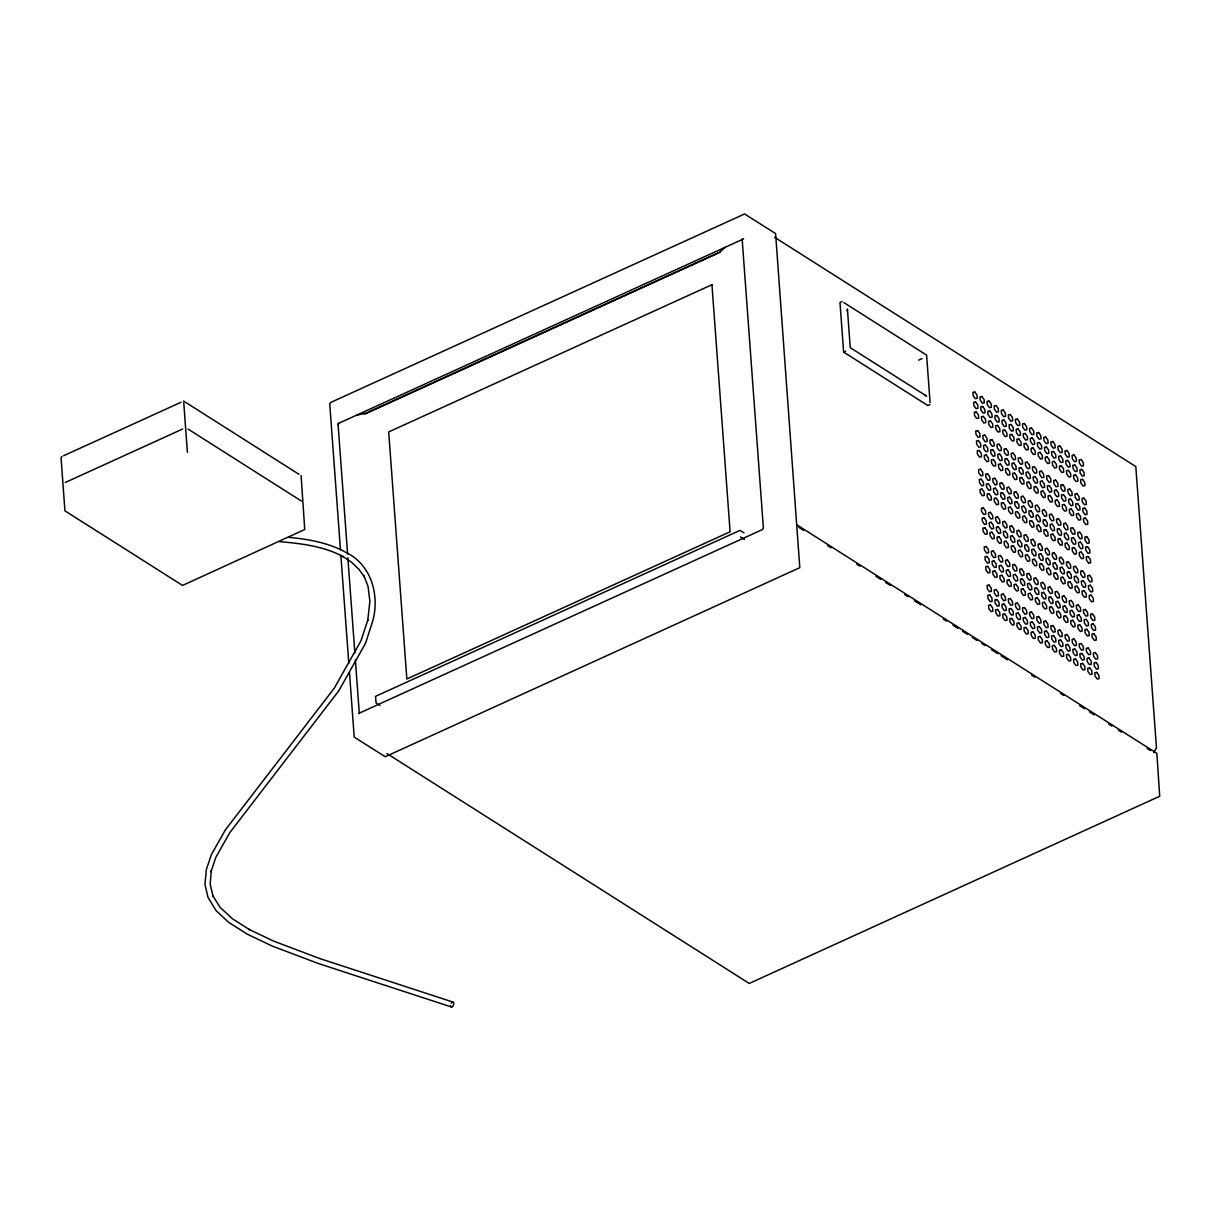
<?xml version="1.0" encoding="UTF-8"?>
<svg xmlns="http://www.w3.org/2000/svg" width="1221" height="1221" viewBox="0 0 1221 1221"><rect width="100%" height="100%" fill="white"/><g stroke="black" fill="none" stroke-linecap="round" stroke-linejoin="round"><path stroke-width="1.5" d="M847.252 311.126L847.42 309.05L850.243 347.664L926.602 396.123L924.709 394.994M338.095 424.725L339.041 423.168M61.996 456.333L61.05 457.906L64.942 510.851L182.555 585.439L304.746 529.502L301.099 475.595M725.35 247.222L719.642 252.137L366.239 413.08L356.303 415.308M63.706 455.692L181.074 402.243M65.293 482.463L182.662 429.014M743.635 238.889L338.019 423.626L347.603 554.105M364.438 414.255L720.359 252.152M842.047 301.511L839.987 302.442L843.635 352.091L927.853 405.555L929.914 404.609M843.635 352.091L845.68 351.144M918.574 360.18L922.038 358.592M358.852 713.354L762.423 529.563L763.369 527.991L742.139 238.995M288.843 537.347C308.241 539.194 327.991 542.628 345.284 552.045M279.441 541.651C301.343 543.528 323.977 546.169 343.574 556.852L342.796 556.41L351.846 562.499L358.974 569.368L364.377 576.907L363.965 575.869L368.04 586.355L369.887 601.388L367.704 620.589L367.979 619.49L360.989 640.781L334.356 688.064L225.458 829.776L211.386 854.593L206.395 869.428L204.945 884.401L208.013 897.404L216.132 910.713L228.739 922.389L247.298 934.187L272.329 946.107L318.62 963.598L451.617 1007.035M452.854 1002.029L319.917 958.607L273.794 941.177L248.977 929.364L249.756 929.807L232.356 918.711L220.116 907.356L212.683 895.512L213.095 896.55L210.149 884.019L211.294 870.558L211.035 871.657L215.919 857.127L229.853 832.569L338.751 690.842L365.522 643.299L372.863 620.634C379.685 594.978 371.291 564.59 346.062 552.487M183.486 401.007L184.585 401.648M774.633 237.317L1135.805 466.575L1156.47 747.847L1153.616 752.563M843.94 302.64L926.602 355.113L930.081 402.533M797.298 525.122L1156.867 753.357L1159.706 796.245L749.251 983.454L386.965 753.571M798.87 527.38L803.677 530.448M827.762 545.726L830.967 547.756M856.654 564.071L859.859 566.101M875.915 576.297L880.738 579.349M885.546 582.402L890.368 585.454M904.807 594.627L908.012 596.672M914.437 600.747L920.863 604.822M943.329 619.093L946.55 621.123M952.96 625.198L957.783 628.25M962.591 631.318L967.414 634.371M972.237 637.423L977.044 640.476M981.867 643.543L985.072 645.573M991.498 649.648L997.908 653.723M1001.128 655.769L1007.539 659.844M1031.623 675.121L1034.828 677.167M1060.515 693.467L1063.735 695.497M1079.776 705.692L1084.599 708.745M1089.407 711.812L1094.23 714.865M1108.668 724.038L1111.888 726.068M1118.299 730.143L1121.519 732.188M1147.206 748.488L1150.411 750.518M743.955 532.844L740.018 530.357L375.564 696.336L376.053 702.945L379.99 705.448M740.491 536.965L744.428 539.468M185.607 402.32L298.962 474.282M188.11 429.105L301.465 501.068M347.863 557.814L354.853 652.884M355.372 659.996L359.325 713.72M340.461 549.755L329.746 404.014L330.708 402.442L744.566 213.965L775.594 233.577L799.801 567.658L385.241 756.745L354.212 737.133L349.496 672.771M340.873 555.433L348.794 663.308M183.761 402.732L187.408 452.365M451.327 1003.219A2.595 1.358 -71.9 0 1 453.601 1002.67A2.595 1.358 -71.9 0 1 452.655 1006.501A2.595 1.358 -71.9 0 1 450.717 1005.722M711.95 284.707L388.69 431.929L406.837 679.013L730.097 531.776L711.95 284.707M974.831 392.063L972.908 392.414L973.152 395.726L975.32 398.672L977.243 398.321L976.998 395.009L974.831 392.063M981.913 396.55L979.99 396.917L980.234 400.213L982.401 403.174L984.324 402.823L984.08 399.511L981.913 396.55M975.564 401.984L973.641 402.335L973.87 405.647L976.037 408.608L977.96 408.241L977.731 404.929L975.564 401.984M988.995 401.053L987.072 401.404L987.316 404.716L989.483 407.661L991.406 407.31L991.162 403.998L988.995 401.053M982.646 406.486L980.722 406.837L980.967 410.149L983.134 413.095L985.057 412.744L984.813 409.432L982.646 406.486M996.077 405.555L994.153 405.906L994.398 409.218L996.565 412.164L998.488 411.813L998.244 408.501L996.077 405.555M976.281 411.904L974.358 412.271L974.602 415.583L976.769 418.528L978.693 418.177L978.448 414.865L976.281 411.904M989.727 410.973L987.804 411.34L988.048 414.636L990.216 417.597L992.139 417.246L991.895 413.934L989.727 410.973M1003.174 410.042L1001.251 410.409L1001.495 413.705L1003.662 416.666L1005.585 416.3L1005.341 413.003L1003.174 410.042M983.378 416.407L981.455 416.758L981.684 420.07L983.851 423.031L985.774 422.664L985.545 419.368L983.378 416.407M996.809 415.476L994.886 415.827L995.13 419.139L997.298 422.1L999.221 421.733L998.976 418.421L996.809 415.476M1010.255 414.545L1008.332 414.896L1008.577 418.208L1010.744 421.153L1012.667 420.802L1012.423 417.49L1010.255 414.545M990.46 420.909L988.537 421.26L988.781 424.572L990.948 427.518L992.871 427.167L992.627 423.855L990.46 420.909M1003.891 419.978L1001.968 420.329L1002.212 423.641L1004.379 426.587L1006.302 426.236L1006.058 422.924L1003.891 419.978M1017.337 419.032L1015.414 419.398L1015.658 422.71L1017.826 425.656L1019.749 425.305L1019.504 421.993L1017.337 419.032M997.542 425.396L995.619 425.763L995.863 429.075L998.03 432.02L999.953 431.669L999.709 428.357L997.542 425.396M977.67 430.662L975.747 431.013L975.976 434.325L978.143 437.286L980.066 436.92L979.837 433.608L977.67 430.662M1010.988 424.465L1009.065 424.832L1009.309 428.128L1011.461 431.089L1013.399 430.738L1013.155 427.426L1010.988 424.465M1024.419 423.534L1022.496 423.885L1022.74 427.197L1024.907 430.158L1026.83 429.792L1026.586 426.495L1024.419 423.534M1004.624 429.899L1002.7 430.25L1002.945 433.562L1005.112 436.523L1007.035 436.156L1006.791 432.845L1004.624 429.899M984.752 435.164L982.829 435.515L983.073 438.827L985.24 441.773L987.163 441.422L986.919 438.11L984.752 435.164M1018.07 428.968L1016.147 429.319L1016.391 432.631L1018.558 435.592L1020.481 435.225L1020.237 431.913L1018.07 428.968M1031.501 428.037L1029.578 428.388L1029.822 431.7L1031.989 434.645L1033.912 434.294L1033.668 430.982L1031.501 428.037M978.387 440.583L976.464 440.949L976.708 444.261L978.876 447.207L980.799 446.855L980.555 443.544L978.387 440.583M1011.705 434.401L1009.782 434.752L1010.026 438.064L1012.194 441.01L1014.117 440.659L1013.873 437.347L1011.705 434.401M991.834 439.652L989.91 440.018L990.155 443.315L992.322 446.276L994.245 445.924L994.001 442.613L991.834 439.652M1025.152 433.47L1023.229 433.821L1023.473 437.133L1025.64 440.079L1027.563 439.728L1027.319 436.416L1025.152 433.47M1038.598 432.524L1036.675 432.89L1036.919 436.202L1039.086 439.148L1041.009 438.797L1040.765 435.485L1038.598 432.524M985.484 445.085L983.561 445.436L983.79 448.748L985.958 451.709L987.881 451.343L987.652 448.046L985.484 445.085M1018.802 438.888L1016.879 439.255L1017.108 442.551L1019.276 445.512L1021.199 445.161L1020.97 441.849L1018.802 438.888M998.915 444.154L996.992 444.505L997.236 447.817L999.404 450.778L1001.327 450.412L1001.083 447.1L998.915 444.154M1032.233 437.957L1030.31 438.324L1030.555 441.62L1032.722 444.581L1034.645 444.215L1034.401 440.918L1032.233 437.957M1045.68 437.026L1043.757 437.377L1044.001 440.689L1046.168 443.65L1048.091 443.284L1047.847 439.987L1045.68 437.026M979.12 450.518L977.197 450.87L977.441 454.181L979.608 457.127L981.531 456.776L981.287 453.464L979.12 450.518M992.566 449.587L990.643 449.939L990.887 453.25L993.055 456.196L994.978 455.845L994.733 452.533L992.566 449.587M1025.884 443.391L1023.961 443.742L1024.205 447.054L1026.373 450.015L1028.296 449.649L1028.051 446.337L1025.884 443.391M1005.997 448.656L1004.074 449.007L1004.318 452.319L1006.486 455.265L1008.409 454.914L1008.164 451.602L1005.997 448.656M1039.315 442.46L1037.392 442.811L1037.636 446.123L1039.804 449.069L1041.727 448.718L1041.482 445.406L1039.315 442.46M1052.761 441.529L1050.838 441.88L1051.083 445.192L1053.25 448.138L1055.173 447.786L1054.929 444.475L1052.761 441.529M986.202 455.021L984.279 455.372L984.523 458.684L986.69 461.63L988.613 461.279L988.369 457.967L986.202 455.021M999.648 454.075L997.725 454.441L997.969 457.753L1000.136 460.699L1002.059 460.348L1001.815 457.036L999.648 454.075M1032.966 447.893L1031.043 448.244L1031.287 451.556L1033.454 454.502L1035.377 454.151L1035.133 450.839L1032.966 447.893M1013.094 453.144L1011.171 453.51L1011.415 456.807L1013.567 459.768L1015.506 459.417L1015.262 456.105L1013.094 453.144M1046.412 446.962L1044.489 447.313L1044.733 450.625L1046.901 453.571L1048.824 453.22L1048.58 449.908L1046.412 446.962M1059.843 446.016L1057.92 446.382L1058.164 449.694L1060.332 452.64L1062.255 452.289L1062.011 448.977L1059.843 446.016M993.299 459.508L991.36 459.874L991.605 463.171L993.772 466.132L995.695 465.766L995.451 462.469L993.299 459.508M1040.048 452.38L1038.125 452.747L1038.369 456.044L1040.536 459.004L1042.459 458.653L1042.215 455.341L1040.048 452.38M1006.73 458.577L1004.807 458.928L1005.051 462.24L1007.218 465.201L1009.141 464.835L1008.897 461.538L1006.73 458.577M1020.176 457.646L1018.253 457.997L1018.497 461.309L1020.664 464.27L1022.588 463.904L1022.343 460.592L1020.176 457.646M1053.494 451.449L1051.571 451.816L1051.815 455.112L1053.982 458.073L1055.906 457.707L1055.661 454.41L1053.494 451.449M1066.94 450.518L1065.002 450.87L1065.246 454.181L1067.413 457.142L1069.337 456.776L1069.108 453.464L1066.94 450.518M1000.381 464.011L998.457 464.362L998.702 467.674L1000.869 470.619L1002.792 470.268L1002.548 466.956L1000.381 464.011M980.494 469.261L978.57 469.627L978.815 472.939L980.982 475.885L982.905 475.534L982.661 472.222L980.494 469.261M1013.812 463.08L1011.888 463.431L1012.133 466.743L1014.3 469.688L1016.223 469.337L1015.979 466.025L1013.812 463.08M1047.13 456.883L1045.207 457.234L1045.451 460.546L1047.618 463.507L1049.541 463.141L1049.297 459.829L1047.13 456.883M1027.258 462.149L1025.335 462.5L1025.579 465.812L1027.746 468.757L1029.669 468.406L1029.425 465.094L1027.258 462.149M1060.576 455.952L1058.653 456.303L1058.897 459.615L1061.064 462.561L1062.987 462.21L1062.743 458.898L1060.576 455.952M1074.022 455.021L1072.099 455.372L1072.343 458.684L1074.511 461.63L1076.434 461.279L1076.189 457.967L1074.022 455.021M1007.462 468.498L1005.539 468.864L1005.783 472.176L1007.951 475.122L1009.874 474.771L1009.63 471.459L1007.462 468.498M1020.909 467.567L1018.986 467.933L1019.214 471.23L1021.382 474.191L1023.305 473.84L1023.076 470.528L1020.909 467.567M1054.227 461.385L1052.304 461.736L1052.548 465.048L1054.7 467.994L1056.638 467.643L1056.394 464.331L1054.227 461.385M987.591 473.763L985.652 474.114L985.896 477.426L988.064 480.387L989.987 480.021L989.758 476.724L987.591 473.763M1067.658 460.439L1065.735 460.805L1065.979 464.117L1068.146 467.063L1070.069 466.712L1069.825 463.4L1067.658 460.439M1034.34 466.636L1032.417 467.002L1032.661 470.299L1034.828 473.26L1036.751 472.893L1036.507 469.597L1034.34 466.636M1081.104 459.508L1079.181 459.874L1079.425 463.171L1081.592 466.132L1083.515 465.781L1083.271 462.469L1081.104 459.508M981.226 479.197L979.303 479.548L979.547 482.86L981.715 485.805L983.638 485.454L983.393 482.142L981.226 479.197M1014.544 473L1012.621 473.351L1012.865 476.663L1015.033 479.624L1016.956 479.258L1016.711 475.961L1014.544 473M994.672 478.266L992.749 478.617L992.994 481.929L995.161 484.874L997.084 484.523L996.84 481.211L994.672 478.266M1027.99 472.069L1026.067 472.42L1026.312 475.732L1028.479 478.693L1030.402 478.327L1030.158 475.015L1027.99 472.069M1061.308 465.873L1059.385 466.239L1059.63 469.536L1061.797 472.496L1063.72 472.145L1063.476 468.833L1061.308 465.873M1041.421 471.138L1039.498 471.489L1039.743 474.801L1041.91 477.747L1043.833 477.396L1043.589 474.084L1041.421 471.138M1074.755 464.942L1072.816 465.293L1073.061 468.605L1075.228 471.565L1077.151 471.199L1076.907 467.902L1074.755 464.942M988.308 483.699L986.385 484.05L986.629 487.362L988.796 490.308L990.719 489.957L990.475 486.645L988.308 483.699M1021.626 477.503L1019.703 477.854L1019.947 481.166L1022.114 484.111L1024.037 483.76L1023.793 480.448L1021.626 477.503M1001.754 482.753L999.831 483.119L1000.075 486.431L1002.243 489.377L1004.166 489.026L1003.921 485.714L1001.754 482.753M1035.072 476.572L1033.149 476.923L1033.393 480.235L1035.561 483.18L1037.484 482.829L1037.24 479.517L1035.072 476.572M1068.39 470.375L1066.467 470.726L1066.711 474.038L1068.879 476.999L1070.802 476.633L1070.558 473.321L1068.39 470.375M1048.518 475.641L1046.595 475.992L1046.84 479.304L1049.007 482.249L1050.93 481.898L1050.686 478.586L1048.518 475.641M1081.837 469.444L1079.913 469.795L1080.158 473.107L1082.325 476.053L1084.248 475.702L1084.004 472.39L1081.837 469.444M981.959 489.117L980.036 489.484L980.28 492.78L982.447 495.741L984.37 495.39L984.126 492.078L981.959 489.117M995.405 488.186L993.467 488.553L993.711 491.849L995.878 494.81L997.801 494.444L997.557 491.147L995.405 488.186M1028.723 481.99L1026.8 482.356L1027.029 485.668L1029.196 488.614L1031.119 488.263L1030.89 484.951L1028.723 481.99M1008.836 487.255L1006.913 487.606L1007.157 490.918L1009.324 493.879L1011.247 493.513L1011.003 490.216L1008.836 487.255M1042.154 481.059L1040.231 481.425L1040.475 484.722L1042.642 487.683L1044.565 487.332L1044.321 484.02L1042.154 481.059M1075.472 474.877L1073.549 475.228L1073.793 478.54L1075.96 481.486L1077.884 481.135L1077.639 477.823L1075.472 474.877M1055.6 480.128L1053.677 480.494L1053.921 483.791L1056.089 486.752L1058.012 486.385L1057.768 483.089L1055.6 480.128M989.041 493.62L987.117 493.971L987.362 497.283L989.529 500.244L991.452 499.877L991.208 496.565L989.041 493.62M1002.487 492.689L1000.564 493.04L1000.808 496.352L1002.975 499.297L1004.898 498.946L1004.654 495.634L1002.487 492.689M1035.805 486.492L1033.882 486.843L1034.126 490.155L1036.293 493.116L1038.216 492.75L1037.972 489.453L1035.805 486.492M1015.918 491.758L1013.995 492.109L1014.239 495.421L1016.406 498.366L1018.329 498.015L1018.085 494.703L1015.918 491.758M1049.236 485.561L1047.313 485.912L1047.557 489.224L1049.724 492.185L1051.647 491.819L1051.403 488.507L1049.236 485.561M1082.554 479.365L1080.631 479.731L1080.875 483.028L1083.042 485.989L1084.965 485.622L1084.721 482.326L1082.554 479.365M1062.682 484.63L1060.759 484.981L1061.003 488.293L1063.17 491.239L1065.094 490.888L1064.849 487.576L1062.682 484.63M996.122 498.122L994.199 498.473L994.443 501.785L996.611 504.731L998.534 504.38L998.29 501.068L996.122 498.122M1009.569 497.176L1007.646 497.542L1007.89 500.854L1010.057 503.8L1011.98 503.449L1011.736 500.137L1009.569 497.176M1042.887 490.995L1040.964 491.346L1041.208 494.658L1043.375 497.603L1045.298 497.252L1045.054 493.94L1042.887 490.995M1023.015 496.245L1021.092 496.611L1021.321 499.923L1023.488 502.869L1025.411 502.518L1025.182 499.206L1023.015 496.245M1056.333 490.064L1054.41 490.415L1054.654 493.727L1056.806 496.672L1058.744 496.321L1058.5 493.009L1056.333 490.064M1069.764 489.117L1067.841 489.484L1068.085 492.796L1070.252 495.741L1072.175 495.39L1071.931 492.078L1069.764 489.117M1003.204 502.609L1001.281 502.976L1001.525 506.272L1003.693 509.233L1005.616 508.882L1005.371 505.57L1003.204 502.609M983.332 507.875L981.409 508.226L981.653 511.538L983.821 514.499L985.744 514.133L985.5 510.821L983.332 507.875M1016.65 501.678L1014.727 502.029L1014.972 505.341L1017.139 508.302L1019.062 507.936L1018.818 504.639L1016.65 501.678M1049.968 495.482L1048.045 495.848L1048.29 499.16L1050.457 502.106L1052.38 501.755L1052.136 498.443L1049.968 495.482M1030.097 500.747L1028.174 501.098L1028.418 504.41L1030.585 507.371L1032.508 507.005L1032.264 503.693L1030.097 500.747M1063.415 494.551L1061.492 494.917L1061.736 498.214L1063.903 501.175L1065.826 500.824L1065.582 497.512L1063.415 494.551M1076.846 493.62L1074.923 493.971L1075.167 497.283L1077.334 500.244L1079.257 499.877L1079.013 496.581L1076.846 493.62M1010.301 507.112L1008.378 507.463L1008.622 510.775L1010.79 513.736L1012.713 513.369L1012.468 510.057L1010.301 507.112M990.414 512.377L988.491 512.728L988.735 516.04L990.903 518.986L992.826 518.635L992.581 515.323L990.414 512.377M1023.732 506.181L1021.809 506.532L1022.053 509.844L1024.221 512.789L1026.144 512.438L1025.899 509.126L1023.732 506.181M1057.05 499.984L1055.127 500.335L1055.371 503.647L1057.539 506.608L1059.462 506.242L1059.217 502.93L1057.05 499.984M1037.178 505.25L1035.255 505.601L1035.5 508.913L1037.667 511.858L1039.59 511.507L1039.346 508.195L1037.178 505.25M1070.496 499.053L1068.573 499.404L1068.818 502.716L1070.985 505.677L1072.908 505.311L1072.664 501.999L1070.496 499.053M1083.943 498.122L1082.02 498.473L1082.264 501.785L1084.431 504.731L1086.354 504.38L1086.11 501.068L1083.943 498.122M984.065 517.796L982.142 518.162L982.386 521.459L984.553 524.42L986.476 524.068L986.232 520.757L984.065 517.796M1017.383 511.614L1015.46 511.965L1015.704 515.277L1017.871 518.223L1019.794 517.872L1019.55 514.56L1017.383 511.614M997.511 516.865L995.573 517.231L995.817 520.528L997.984 523.488L999.907 523.122L999.663 519.825L997.511 516.865M1030.829 510.668L1028.906 511.034L1029.135 514.346L1031.302 517.292L1033.225 516.941L1032.997 513.629L1030.829 510.668M1064.147 504.487L1062.224 504.838L1062.453 508.15L1064.62 511.095L1066.543 510.744L1066.315 507.432L1064.147 504.487M1044.26 509.737L1042.337 510.103L1042.581 513.4L1044.749 516.361L1046.672 516.01L1046.428 512.698L1044.26 509.737M1077.578 503.556L1075.655 503.907L1075.899 507.219L1078.067 510.164L1079.99 509.813L1079.746 506.501L1077.578 503.556M991.147 522.298L989.224 522.649L989.468 525.961L991.635 528.922L993.558 528.556L993.314 525.244L991.147 522.298M1024.465 516.101L1022.542 516.468L1022.786 519.764L1024.953 522.725L1026.876 522.359L1026.632 519.062L1024.465 516.101M1004.593 521.367L1002.67 521.718L1002.914 525.03L1005.081 527.976L1007.004 527.625L1006.76 524.313L1004.593 521.367M1037.911 515.17L1035.988 515.521L1036.232 518.833L1038.399 521.794L1040.323 521.428L1040.078 518.131L1037.911 515.17M1071.229 508.974L1069.306 509.34L1069.55 512.637L1071.717 515.598L1073.641 515.247L1073.396 511.935L1071.229 508.974M1051.342 514.239L1049.419 514.59L1049.663 517.902L1051.83 520.863L1053.754 520.497L1053.509 517.185L1051.342 514.239M1084.66 508.043L1082.737 508.409L1082.981 511.706L1085.148 514.667L1087.072 514.3L1086.827 511.004L1084.66 508.043M984.798 527.731L982.874 528.082L983.103 531.394L985.271 534.34L987.209 533.989L986.965 530.677L984.798 527.731M998.229 526.8L996.305 527.151L996.55 530.463L998.717 533.409L1000.64 533.058L1000.396 529.746L998.229 526.8M1031.547 520.604L1029.624 520.955L1029.868 524.267L1032.035 527.213L1033.958 526.861L1033.714 523.55L1031.547 520.604M1011.675 525.854L1009.752 526.22L1009.996 529.532L1012.163 532.478L1014.086 532.127L1013.842 528.815L1011.675 525.854M1044.993 519.673L1043.07 520.024L1043.314 523.336L1045.481 526.282L1047.404 525.93L1047.16 522.619L1044.993 519.673M1078.311 513.476L1076.388 513.827L1076.632 517.139L1078.799 520.1L1080.722 519.734L1080.478 516.422L1078.311 513.476M1058.439 518.742L1056.516 519.093L1056.745 522.405L1058.912 525.351L1060.851 524.999L1060.606 521.688L1058.439 518.742M991.879 532.219L989.956 532.585L990.2 535.897L992.368 538.843L994.291 538.492L994.047 535.18L991.879 532.219M1005.31 531.288L1003.387 531.654L1003.631 534.951L1005.799 537.912L1007.722 537.561L1007.478 534.249L1005.31 531.288M1038.644 525.106L1036.705 525.457L1036.95 528.769L1039.117 531.715L1041.04 531.364L1040.796 528.052L1038.644 525.106M1085.393 517.979L1083.47 518.33L1083.714 521.642L1085.881 524.587L1087.804 524.236L1087.56 520.924L1085.393 517.979M1018.757 530.357L1016.834 530.708L1017.078 534.02L1019.245 536.981L1021.168 536.614L1020.924 533.318L1018.757 530.357M1052.075 524.16L1050.152 524.526L1050.396 527.838L1052.563 530.784L1054.486 530.433L1054.242 527.121L1052.075 524.16M1065.521 523.229L1063.598 523.595L1063.842 526.892L1066.009 529.853L1067.932 529.502L1067.688 526.19L1065.521 523.229M998.961 536.721L997.038 537.072L997.282 540.384L999.45 543.345L1001.373 542.979L1001.128 539.682L998.961 536.721M1012.407 535.79L1010.484 536.141L1010.729 539.453L1012.896 542.414L1014.819 542.048L1014.575 538.736L1012.407 535.79M1045.725 529.593L1043.802 529.96L1044.047 533.256L1046.214 536.217L1048.137 535.851L1047.893 532.554L1045.725 529.593M1025.838 534.859L1023.915 535.21L1024.16 538.522L1026.327 541.468L1028.25 541.117L1028.006 537.805L1025.838 534.859M1059.156 528.662L1057.233 529.014L1057.478 532.325L1059.645 535.286L1061.568 534.92L1061.324 531.608L1059.156 528.662M1072.603 527.731L1070.68 528.082L1070.924 531.394L1073.091 534.355L1075.014 533.989L1074.77 530.677L1072.603 527.731M1006.043 541.224L1004.12 541.575L1004.364 544.887L1006.531 547.832L1008.454 547.481L1008.21 544.169L1006.043 541.224M1052.807 534.096L1050.884 534.447L1051.128 537.759L1053.296 540.705L1055.219 540.354L1054.975 537.042L1052.807 534.096M986.171 546.474L984.248 546.84L984.492 550.137L986.66 553.098L988.583 552.747L988.338 549.435L986.171 546.474M1019.489 540.293L1017.566 540.644L1017.81 543.956L1019.978 546.901L1021.901 546.55L1021.656 543.238L1019.489 540.293M1066.254 533.165L1064.33 533.516L1064.559 536.828L1066.727 539.774L1068.65 539.423L1068.421 536.111L1066.254 533.165M1032.935 539.346L1030.997 539.713L1031.241 543.024L1033.409 545.97L1035.332 545.619L1035.103 542.307L1032.935 539.346M1079.685 532.234L1077.761 532.585L1078.006 535.897L1080.173 538.843L1082.096 538.492L1081.852 535.18L1079.685 532.234M1013.125 545.711L1011.202 546.077L1011.446 549.374L1013.613 552.335L1015.536 551.984L1015.292 548.672L1013.125 545.711M993.253 550.976L991.33 551.327L991.574 554.639L993.741 557.6L995.664 557.234L995.42 553.922L993.253 550.976M1026.571 544.78L1024.648 545.146L1024.892 548.443L1027.059 551.404L1028.982 551.037L1028.738 547.741L1026.571 544.78M1059.889 538.583L1057.966 538.949L1058.21 542.261L1060.377 545.207L1062.301 544.856L1062.056 541.544L1059.889 538.583M1040.017 543.849L1038.094 544.2L1038.338 547.512L1040.506 550.473L1042.429 550.106L1042.185 546.81L1040.017 543.849M1073.335 537.652L1071.412 538.018L1071.656 541.315L1073.824 544.276L1075.747 543.925L1075.503 540.613L1073.335 537.652M1086.766 536.721L1084.843 537.087L1085.087 540.384L1087.255 543.345L1089.178 542.979L1088.934 539.682L1086.766 536.721M1020.222 550.213L1018.299 550.564L1018.543 553.876L1020.695 556.837L1022.633 556.471L1022.389 553.159L1020.222 550.213M986.904 556.41L984.981 556.761L985.21 560.073L987.377 563.018L989.3 562.667L989.071 559.355L986.904 556.41M1033.653 549.282L1031.73 549.633L1031.974 552.945L1034.141 555.891L1036.064 555.54L1035.82 552.228L1033.653 549.282M1066.971 543.086L1065.048 543.437L1065.292 546.749L1067.459 549.709L1069.382 549.343L1069.138 546.046L1066.971 543.086M1000.335 555.479L998.412 555.83L998.656 559.142L1000.823 562.087L1002.746 561.736L1002.502 558.424L1000.335 555.479M1047.099 548.351L1045.176 548.702L1045.42 552.014L1047.587 554.96L1049.511 554.609L1049.266 551.297L1047.099 548.351M1080.417 542.155L1078.494 542.506L1078.738 545.818L1080.906 548.778L1082.829 548.412L1082.584 545.1L1080.417 542.155M993.986 560.897L992.063 561.263L992.307 564.575L994.474 567.521L996.397 567.17L996.153 563.858L993.986 560.897M1027.304 554.716L1025.381 555.067L1025.625 558.379L1027.792 561.324L1029.715 560.973L1029.471 557.661L1027.304 554.716M1007.417 559.966L1005.494 560.332L1005.738 563.629L1007.905 566.59L1009.828 566.239L1009.584 562.927L1007.417 559.966M1040.75 553.785L1038.812 554.136L1039.056 557.448L1041.223 560.393L1043.146 560.042L1042.902 556.73L1040.75 553.785M1074.068 547.588L1072.145 547.939L1072.374 551.251L1074.541 554.197L1076.464 553.846L1076.235 550.534L1074.068 547.588M1054.181 552.838L1052.258 553.205L1052.502 556.517L1054.669 559.462L1056.592 559.111L1056.348 555.799L1054.181 552.838M1087.499 546.657L1085.576 547.008L1085.82 550.32L1087.987 553.266L1089.91 552.915L1089.666 549.603L1087.499 546.657M987.621 566.33L985.698 566.697L985.942 569.993L988.11 572.954L990.033 572.588L989.788 569.291L987.621 566.33M1001.067 565.399L999.144 565.75L999.389 569.062L1001.556 572.023L1003.479 571.657L1003.235 568.36L1001.067 565.399M1034.385 559.203L1032.462 559.569L1032.707 562.866L1034.874 565.827L1036.797 565.476L1036.553 562.164L1034.385 559.203M1014.514 564.468L1012.591 564.819L1012.835 568.131L1015.002 571.092L1016.925 570.726L1016.681 567.414L1014.514 564.468M1047.832 558.272L1045.909 558.638L1046.153 561.935L1048.32 564.896L1050.243 564.529L1049.999 561.233L1047.832 558.272M1081.15 552.075L1079.227 552.441L1079.471 555.753L1081.638 558.699L1083.561 558.348L1083.317 555.036L1081.15 552.075M1061.263 557.341L1059.34 557.692L1059.584 561.004L1061.751 563.965L1063.674 563.598L1063.43 560.302L1061.263 557.341M994.718 570.833L992.795 571.184L993.024 574.496L995.191 577.441L997.114 577.09L996.885 573.778L994.718 570.833M1008.149 569.902L1006.226 570.253L1006.47 573.565L1008.638 576.51L1010.561 576.159L1010.316 572.847L1008.149 569.902M1041.467 563.705L1039.544 564.056L1039.788 567.368L1041.956 570.329L1043.879 569.963L1043.634 566.651L1041.467 563.705M1021.595 568.971L1019.672 569.322L1019.917 572.634L1022.084 575.579L1024.007 575.228L1023.763 571.916L1021.595 568.971M1054.913 562.774L1052.99 563.125L1053.235 566.437L1055.402 569.383L1057.325 569.032L1057.081 565.72L1054.913 562.774M1088.232 556.578L1086.308 556.929L1086.553 560.241L1088.72 563.202L1090.643 562.835L1090.399 559.539L1088.232 556.578M1068.36 561.843L1066.437 562.194L1066.666 565.506L1068.833 568.452L1070.756 568.101L1070.527 564.789L1068.36 561.843M1001.8 575.32L999.877 575.686L1000.121 578.998L1002.288 581.944L1004.211 581.593L1003.967 578.281L1001.8 575.32M1015.231 574.389L1013.308 574.755L1013.552 578.067L1015.719 581.013L1017.642 580.662L1017.398 577.35L1015.231 574.389M1048.549 568.208L1046.626 568.559L1046.87 571.871L1049.037 574.816L1050.96 574.465L1050.716 571.153L1048.549 568.208M1028.677 573.458L1026.754 573.824L1026.998 577.121L1029.166 580.082L1031.089 579.716L1030.845 576.419L1028.677 573.458M1061.995 567.261L1060.072 567.628L1060.316 570.94L1062.484 573.885L1064.407 573.534L1064.163 570.222L1061.995 567.261M1075.442 566.33L1073.518 566.697L1073.763 569.993L1075.93 572.954L1077.853 572.603L1077.609 569.291L1075.442 566.33M1008.882 579.822L1006.959 580.173L1007.203 583.485L1009.37 586.446L1011.293 586.08L1011.049 582.783L1008.882 579.822M989.01 585.088L987.087 585.439L987.316 588.751L989.483 591.697L991.406 591.346L991.177 588.034L989.01 585.088M1022.328 578.891L1020.405 579.242L1020.649 582.554L1022.801 585.515L1024.74 585.149L1024.495 581.837L1022.328 578.891M1055.646 572.695L1053.723 573.061L1053.967 576.358L1056.134 579.319L1058.058 578.968L1057.813 575.656L1055.646 572.695M1035.759 577.96L1033.836 578.311L1034.08 581.623L1036.247 584.569L1038.171 584.218L1037.926 580.906L1035.759 577.96M1069.077 571.764L1067.154 572.115L1067.398 575.427L1069.565 578.388L1071.489 578.021L1071.244 574.725L1069.077 571.764M1082.523 570.833L1080.6 571.184L1080.844 574.496L1083.012 577.457L1084.935 577.09L1084.691 573.778L1082.523 570.833M1015.964 584.325L1014.041 584.676L1014.285 587.988L1016.452 590.933L1018.375 590.582L1018.131 587.27L1015.964 584.325M996.092 589.575L994.169 589.941L994.413 593.253L996.58 596.199L998.503 595.848L998.259 592.536L996.092 589.575M1029.41 583.394L1027.487 583.745L1027.731 587.057L1029.898 590.002L1031.821 589.651L1031.577 586.339L1029.41 583.394M1062.728 577.197L1060.805 577.548L1061.049 580.86L1063.216 583.821L1065.139 583.455L1064.895 580.143L1062.728 577.197M1042.841 582.463L1040.918 582.814L1041.162 586.126L1043.329 589.071L1045.252 588.72L1045.008 585.408L1042.841 582.463M1076.174 576.266L1074.251 576.617L1074.48 579.929L1076.647 582.875L1078.57 582.524L1078.341 579.212L1076.174 576.266M1089.605 575.335L1087.682 575.686L1087.926 578.998L1090.094 581.944L1092.017 581.593L1091.772 578.281L1089.605 575.335M989.727 595.009L987.804 595.375L988.048 598.672L990.216 601.632L992.139 601.266L991.895 597.969L989.727 595.009M1023.045 588.812L1021.122 589.178L1021.367 592.49L1023.534 595.436L1025.457 595.085L1025.213 591.773L1023.045 588.812M1003.174 594.078L1001.251 594.429L1001.495 597.741L1003.662 600.701L1005.585 600.335L1005.341 597.038L1003.174 594.078M1036.492 587.881L1034.569 588.247L1034.813 591.544L1036.98 594.505L1038.903 594.154L1038.659 590.842L1036.492 587.881M1069.81 581.7L1067.887 582.051L1068.131 585.363L1070.298 588.308L1072.221 587.957L1071.977 584.645L1069.81 581.7M1049.938 586.95L1048.015 587.316L1048.259 590.613L1050.426 593.574L1052.349 593.208L1052.105 589.911L1049.938 586.95M1083.256 580.753L1081.333 581.12L1081.577 584.432L1083.744 587.377L1085.667 587.026L1085.423 583.714L1083.256 580.753M996.824 599.511L994.901 599.862L995.13 603.174L997.298 606.12L999.221 605.769L998.992 602.457L996.824 599.511M1030.142 593.314L1028.219 593.665L1028.448 596.977L1030.616 599.938L1032.539 599.572L1032.31 596.275L1030.142 593.314M1010.255 598.58L1008.332 598.931L1008.577 602.243L1010.744 605.189L1012.667 604.838L1012.423 601.526L1010.255 598.58M1043.573 592.383L1041.65 592.734L1041.895 596.046L1044.062 599.007L1045.985 598.641L1045.741 595.329L1043.573 592.383M1076.891 586.187L1074.968 586.553L1075.213 589.85L1077.38 592.811L1079.303 592.444L1079.059 589.148L1076.891 586.187M1057.02 591.452L1055.097 591.803L1055.341 595.115L1057.508 598.061L1059.431 597.71L1059.187 594.398L1057.02 591.452M1090.338 585.256L1088.415 585.607L1088.659 588.919L1090.826 591.88L1092.749 591.513L1092.505 588.217L1090.338 585.256M990.46 604.944L988.537 605.295L988.781 608.607L990.948 611.553L992.871 611.202L992.627 607.89L990.46 604.944M1003.906 603.998L1001.983 604.364L1002.227 607.676L1004.395 610.622L1006.318 610.271L1006.073 606.959L1003.906 603.998M1037.224 597.817L1035.301 598.168L1035.545 601.48L1037.713 604.426L1039.636 604.074L1039.392 600.763L1037.224 597.817M1017.337 603.067L1015.414 603.433L1015.658 606.745L1017.826 609.691L1019.749 609.34L1019.504 606.028L1017.337 603.067M1050.655 596.886L1048.732 597.237L1048.976 600.549L1051.144 603.495L1053.067 603.143L1052.823 599.832L1050.655 596.886M1083.989 590.689L1082.05 591.04L1082.294 594.352L1084.462 597.298L1086.385 596.947L1086.141 593.635L1083.989 590.689M1064.102 595.94L1062.178 596.306L1062.423 599.618L1064.59 602.564L1066.513 602.212L1066.269 598.9L1064.102 595.94M997.542 609.432L995.619 609.798L995.863 613.095L998.03 616.056L999.953 615.705L999.709 612.393L997.542 609.432M1010.988 608.501L1009.065 608.852L1009.309 612.164L1011.476 615.125L1013.399 614.758L1013.155 611.462L1010.988 608.501M1044.306 602.304L1042.383 602.67L1042.627 605.982L1044.794 608.928L1046.718 608.577L1046.473 605.265L1044.306 602.304M1024.434 607.57L1022.511 607.921L1022.755 611.233L1024.907 614.194L1026.846 613.827L1026.602 610.515L1024.434 607.57M1057.752 601.373L1055.829 601.739L1056.073 605.036L1058.241 607.997L1060.164 607.646L1059.92 604.334L1057.752 601.373M1091.07 595.176L1089.147 595.543L1089.391 598.855L1091.559 601.8L1093.482 601.449L1093.238 598.137L1091.07 595.176M1071.183 600.442L1069.26 600.793L1069.504 604.105L1071.672 607.066L1073.595 606.7L1073.351 603.403L1071.183 600.442M1004.639 613.934L1002.7 614.285L1002.945 617.597L1005.112 620.558L1007.035 620.192L1006.791 616.88L1004.639 613.934M1018.07 613.003L1016.147 613.354L1016.391 616.666L1018.558 619.612L1020.481 619.261L1020.237 615.949L1018.07 613.003M1051.388 606.806L1049.465 607.158L1049.709 610.469L1051.876 613.43L1053.799 613.064L1053.555 609.752L1051.388 606.806M1031.516 612.072L1029.593 612.423L1029.837 615.735L1032.004 618.681L1033.928 618.33L1033.683 615.018L1031.516 612.072M1064.834 605.875L1062.911 606.226L1063.155 609.538L1065.322 612.499L1067.246 612.133L1067.001 608.821L1064.834 605.875M1078.28 604.944L1076.342 605.295L1076.586 608.607L1078.754 611.553L1080.677 611.202L1080.448 607.89L1078.28 604.944M1011.721 618.437L1009.798 618.788L1010.042 622.1L1012.209 625.045L1014.132 624.694L1013.888 621.382L1011.721 618.437M1025.152 617.49L1023.229 617.857L1023.473 621.168L1025.64 624.114L1027.563 623.763L1027.319 620.451L1025.152 617.49M1058.47 611.309L1056.547 611.66L1056.791 614.972L1058.958 617.918L1060.881 617.567L1060.637 614.255L1058.47 611.309M1038.598 616.559L1036.675 616.926L1036.919 620.222L1039.086 623.183L1041.009 622.832L1040.765 619.52L1038.598 616.559M1071.916 610.378L1069.993 610.729L1070.237 614.041L1072.404 616.987L1074.327 616.636L1074.083 613.324L1071.916 610.378M1085.362 609.432L1083.439 609.798L1083.683 613.11L1085.851 616.056L1087.774 615.705L1087.529 612.393L1085.362 609.432M1018.802 622.924L1016.879 623.29L1017.124 626.587L1019.291 629.548L1021.214 629.181L1020.97 625.885L1018.802 622.924M1065.567 615.796L1063.644 616.162L1063.888 619.459L1066.04 622.42L1067.978 622.069L1067.734 618.757L1065.567 615.796M1032.249 621.993L1030.326 622.344L1030.555 625.656L1032.722 628.617L1034.645 628.25L1034.416 624.954L1032.249 621.993M1078.998 614.865L1077.075 615.231L1077.319 618.528L1079.486 621.489L1081.409 621.123L1081.165 617.826L1078.998 614.865M1045.68 621.062L1043.757 621.413L1044.001 624.725L1046.168 627.686L1048.091 627.319L1047.847 624.007L1045.68 621.062M1092.444 613.934L1090.521 614.285L1090.765 617.597L1092.932 620.558L1094.855 620.192L1094.611 616.895L1092.444 613.934M1025.884 627.426L1023.961 627.777L1024.205 631.089L1026.373 634.035L1028.296 633.684L1028.051 630.372L1025.884 627.426M1039.33 626.495L1037.407 626.846L1037.652 630.158L1039.819 633.104L1041.742 632.753L1041.498 629.441L1039.33 626.495M1072.649 620.299L1070.725 620.65L1070.97 623.962L1073.137 626.922L1075.06 626.556L1074.816 623.244L1072.649 620.299M1052.761 625.564L1050.838 625.915L1051.083 629.227L1053.25 632.173L1055.173 631.822L1054.929 628.51L1052.761 625.564M1086.095 619.368L1084.156 619.719L1084.401 623.031L1086.568 625.976L1088.491 625.625L1088.247 622.313L1086.095 619.368M1032.966 631.929L1031.043 632.28L1031.287 635.592L1033.454 638.537L1035.377 638.186L1035.133 634.874L1032.966 631.929M1046.412 630.982L1044.489 631.349L1044.733 634.661L1046.901 637.606L1048.824 637.255L1048.58 633.943L1046.412 630.982M1079.73 624.801L1077.807 625.152L1078.051 628.464L1080.219 631.41L1082.142 631.059L1081.898 627.747L1079.73 624.801M1059.859 630.051L1057.935 630.418L1058.18 633.714L1060.347 636.675L1062.27 636.324L1062.026 633.012L1059.859 630.051M1093.177 623.87L1091.253 624.221L1091.498 627.533L1093.665 630.479L1095.588 630.128L1095.344 626.816L1093.177 623.87M1040.063 636.416L1038.14 636.782L1038.369 640.079L1040.536 643.04L1042.459 642.673L1042.23 639.377L1040.063 636.416M1053.494 635.485L1051.571 635.836L1051.815 639.148L1053.982 642.109L1055.906 641.742L1055.661 638.446L1053.494 635.485M1086.812 629.288L1084.889 629.654L1085.133 632.951L1087.301 635.912L1089.224 635.561L1088.979 632.249L1086.812 629.288M1066.94 634.554L1065.017 634.905L1065.261 638.217L1067.429 641.178L1069.352 640.811L1069.108 637.499L1066.94 634.554M1047.145 640.918L1045.222 641.269L1045.466 644.581L1047.633 647.527L1049.556 647.176L1049.312 643.864L1047.145 640.918M1060.576 639.987L1058.653 640.338L1058.897 643.65L1061.064 646.596L1062.987 646.245L1062.743 642.933L1060.576 639.987M1093.894 633.791L1091.971 634.142L1092.215 637.454L1094.382 640.415L1096.305 640.048L1096.061 636.736L1093.894 633.791M1074.022 639.056L1072.099 639.407L1072.343 642.719L1074.511 645.665L1076.434 645.314L1076.189 642.002L1074.022 639.056M1054.227 645.405L1052.304 645.772L1052.548 649.084L1054.715 652.029L1056.638 651.678L1056.394 648.366L1054.227 645.405M1067.673 644.474L1065.75 644.841L1065.994 648.137L1068.146 651.098L1070.084 650.747L1069.84 647.435L1067.673 644.474M1081.104 643.543L1079.181 643.91L1079.425 647.206L1081.592 650.167L1083.515 649.801L1083.271 646.504L1081.104 643.543M1061.308 649.908L1059.385 650.259L1059.63 653.571L1061.797 656.532L1063.72 656.165L1063.476 652.869L1061.308 649.908M1074.755 648.977L1072.832 649.328L1073.076 652.64L1075.243 655.601L1077.166 655.234L1076.922 651.922L1074.755 648.977M1088.186 648.046L1086.263 648.397L1086.507 651.709L1088.674 654.654L1090.597 654.303L1090.353 650.991L1088.186 648.046M1068.39 654.41L1066.467 654.761L1066.711 658.073L1068.879 661.019L1070.802 660.668L1070.558 657.356L1068.39 654.41M1081.837 653.479L1079.913 653.83L1080.158 657.142L1082.325 660.088L1084.248 659.737L1084.004 656.425L1081.837 653.479M1095.283 652.548L1093.36 652.899L1093.604 656.211L1095.771 659.157L1097.694 658.806L1097.45 655.494L1095.283 652.548M1075.487 658.897L1073.564 659.264L1073.793 662.576L1075.96 665.521L1077.884 665.17L1077.655 661.858L1075.487 658.897M1088.918 657.966L1086.995 658.333L1087.239 661.629L1089.407 664.59L1091.33 664.239L1091.086 660.927L1088.918 657.966M1082.569 663.4L1080.646 663.751L1080.89 667.063L1083.058 670.024L1084.981 669.657L1084.736 666.361L1082.569 663.4M1096 662.469L1094.077 662.82L1094.321 666.132L1096.489 669.093L1098.412 668.726L1098.167 665.414L1096 662.469M1089.651 667.902L1087.728 668.253L1087.972 671.565L1090.139 674.511L1092.062 674.16L1091.818 670.848L1089.651 667.902M1096.733 672.389L1094.81 672.756L1095.054 676.068L1097.221 679.013L1099.144 678.662L1098.9 675.35L1096.733 672.389"/></g></svg>
